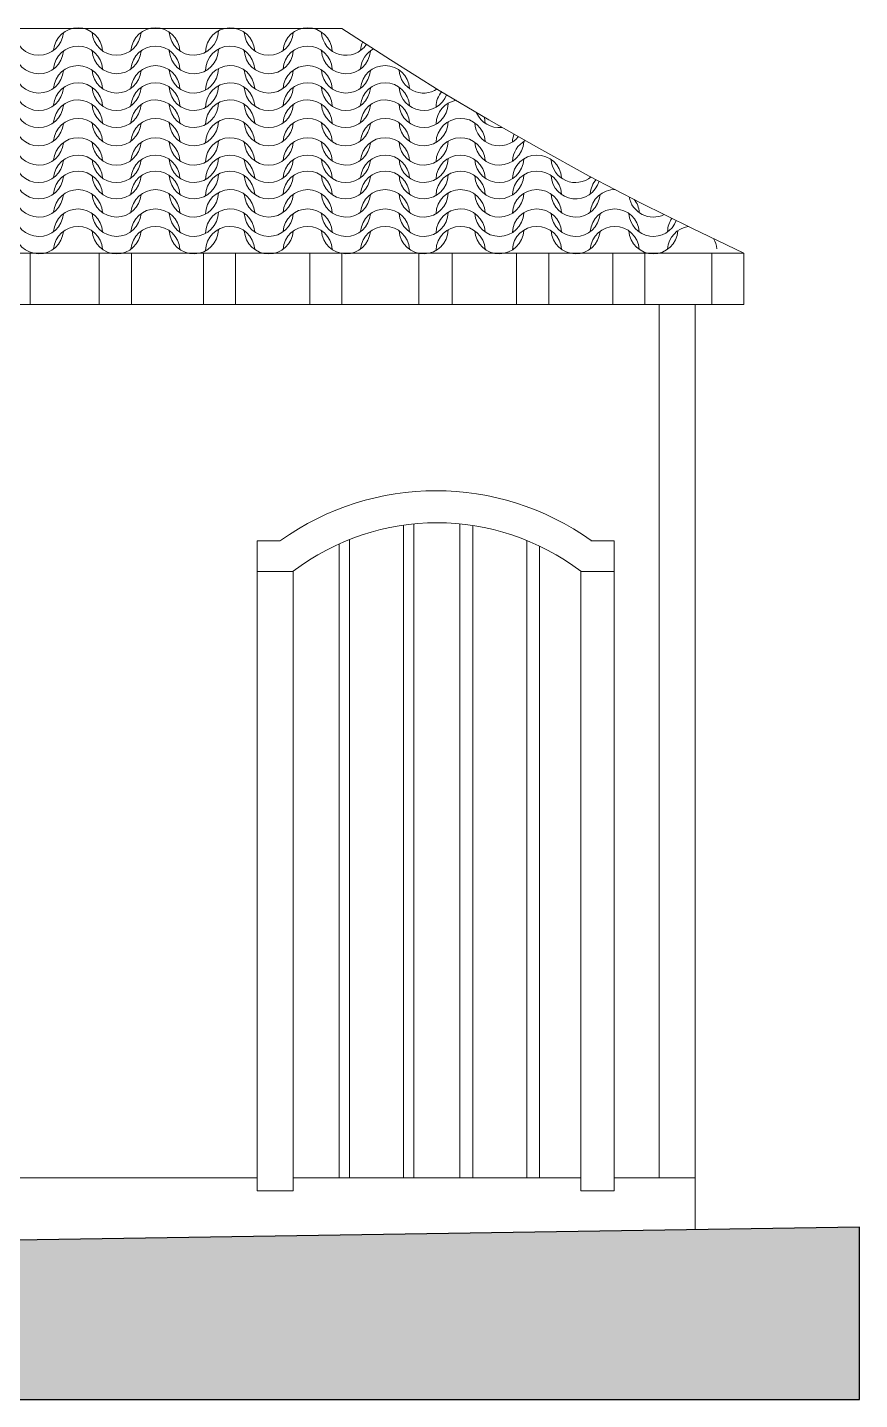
# Model space of a CAD drawing. Header units: millimetres. Extents: x 7899 to 21499, y 1534 to 7095.
# Drawn here: x 18125 to 21499, y 1534 to 7093 of the extents above; entities that cross this region are included whole.
import ezdxf

# ---------------------------------------------------------------- set-up
doc = ezdxf.new("R2010")
doc.units = ezdxf.units.MM
for name, color, linetype, lineweight in [('A-ALV-___-___-EXI', 250, 'Continuous', 25), ('A-BAS-___-___-EXI', 250, 'Continuous', 25), ('A-COB-___-___-EXI', 250, 'Continuous', 13), ('A-POR-___-___-EXI', 250, 'Continuous', 25)]:
    doc.layers.add(name, color=color, linetype=linetype, lineweight=lineweight)

msp = doc.modelspace()

# ---------------------------------------------------------------- hatches: boundary and pattern name
at = {"layer": 'A-BAS-___-___-EXI', "true_color": 0xcb9898}
msp.add_hatch(color=253, dxfattribs=at).paths.add_polyline_path([(21498.7, 1534.4), (21498.7, 2233.1), (7898.7, 2023.6), (7898.7, 1534.4)])

# ---------------------------------------------------------------- linework, layer by layer
at = {"layer": 'A-ALV-___-___-EXI', "color": 18, "lineweight": 9}
for p, q in [((20686, 5970.9), (20686, 2432.1)), ((20831.5, 2222.8), (20831.5, 5970.9)), ((19056.5, 2432.1), (17671.6, 2432.1)), ((20368.7, 2432.1), (19202, 2432.1)), ((20831.5, 2432.1), (20503.1, 2432.1))]:
    msp.add_line(p, q, dxfattribs=at)
at = {"layer": 'A-ALV-___-___-EXI', "color": 18, "lineweight": 9, "flags": 128}
msp.add_lwpolyline([(8598.7, 5970.9), (21029.8, 5970.9), (21029.8, 6179.1), (8598.7, 6179.1), (8598.7, 2034.4)], dxfattribs=at)
at = {"layer": 'A-BAS-___-___-EXI'}
msp.add_lwpolyline([(7898.7, 2023.6), (7898.7, 1534.4), (21498.7, 1534.4), (21498.7, 2233.1)], close=True, dxfattribs=at)
at = {"layer": 'A-COB-___-___-EXI', "color": 18, "lineweight": 9}
for p, q in [((18135.5, 6179.1), (18135.5, 5970.9)), ((18416.4, 6179.1), (18416.4, 5970.9)), ((18546.4, 6179.1), (18546.4, 5970.9)), ((18838.4, 6179.1), (18838.4, 5970.9)), ((18968.4, 6179.1), (18968.4, 5970.9)), ((19270.3, 6179.1), (19270.3, 5970.9)), ((19400.3, 6179.1), (19400.3, 5970.9)), ((19712.1, 6179.1), (19712.1, 5970.9)), ((19847.6, 6179.1), (19847.6, 5970.9)), ((20107.6, 6179.1), (20107.6, 5970.9)), ((20238.7, 6179.1), (20238.7, 5970.9)), ((20498.7, 6179.1), (20498.7, 5970.9)), ((20628.7, 6179.1), (20628.7, 5970.9)), ((20899.8, 6179.1), (20899.8, 5970.9))]:
    msp.add_line(p, q, dxfattribs=at)
at = {"layer": 'A-COB-___-___-EXI', "color": 18, "lineweight": 9, "flags": 128}
msp.add_lwpolyline([(8598.7, 6179.1), (8788.2, 6280.5), (8975.5, 6386.3), (9160.6, 6495.3), (9343.5, 6606.6), (9525.3, 6722.3), (9704.9, 6841.3), (9881.2, 6963.6), (10056.4, 7088.1), (19400.3, 7088.1), (19596.4, 6961.4), (19794.7, 6838), (19995.2, 6719), (20198, 6603.3), (20402.9, 6490.9), (20610, 6383), (20818.2, 6279.4), (21029.8, 6179.1)], dxfattribs=at)
at = {"layer": 'A-COB-___-___-EXI', "color": 18, "lineweight": 9}
for points in [[(18071.8, 7072.9), (18075.4, 7021), (18118.3, 6980.6), (18170.4, 6980.1)], [(18170.4, 6980.1), (18222.4, 6979.6), (18266, 7019.2), (18270.6, 7071.1)], [(18330.8, 7091.4), (18278.9, 7091.9), (18235.2, 7052.3), (18230.6, 7000.5)], [(18429.4, 6998.6), (18425.8, 7050.5), (18382.9, 7090.9), (18330.8, 7091.4)], [(18386.9, 7072.9), (18390.5, 7020.8), (18433.8, 6980.3), (18486, 6980.1)], [(18486, 6980.1), (18538.2, 6979.9), (18581.8, 7020), (18585.8, 7072.1)], [(18644.3, 7091.4), (18592.1, 7091.6), (18548.6, 7051.5), (18544.5, 6999.4)], [(18743.4, 6998.6), (18739.8, 7050.7), (18696.5, 7091.2), (18644.3, 7091.4)], [(18699.8, 7072.9), (18703.5, 7019.6), (18748.6, 6978.6), (18802.1, 6980.1)], [(18802.1, 6980.1), (18855.5, 6981.7), (18898.3, 7025.1), (18899, 7078.6)], [(18944.1, 7091.3), (18890.7, 7089.8), (18847.9, 7046.4), (18847.2, 6993)], [(19046.4, 6998.6), (19042.7, 7052), (18997.5, 7092.9), (18944.1, 7091.3)], [(19003.9, 7072.9), (19007.5, 7020.8), (19050.7, 6980.3), (19103, 6980.1)], [(19103, 6980.1), (19155.2, 6979.9), (19198.7, 7020), (19202.8, 7072.1)], [(19261.3, 7091.4), (19209.1, 7091.6), (19165.6, 7051.5), (19161.5, 6999.4)], [(19360.4, 6998.6), (19356.7, 7050.7), (19313.5, 7091.2), (19261.3, 7091.4)], [(19316.8, 7072.9), (19319.7, 7030.3), (19349.5, 6994.4), (19390.7, 6983.4)], [(18330.8, 7017.6), (18278.9, 7018), (18235.2, 6978.5), (18230.6, 6926.6)], [(18429.4, 6924.8), (18425.8, 6976.7), (18382.9, 7017.1), (18330.8, 7017.6)], [(18644.3, 7017.6), (18592.1, 7017.8), (18548.6, 6977.7), (18544.5, 6925.6)], [(18743.4, 6924.8), (18739.8, 6976.9), (18696.5, 7017.4), (18644.3, 7017.6)], [(18944.1, 7017.5), (18890.7, 7016), (18847.9, 6972.6), (18847.2, 6919.2)], [(19046.4, 6924.8), (19042.7, 6978.1), (18997.5, 7019), (18944.1, 7017.5)], [(19261.3, 7017.6), (19209.1, 7017.8), (19165.6, 6977.7), (19161.5, 6925.6)], [(19360.4, 6924.8), (19356.7, 6976.9), (19313.5, 7017.4), (19261.3, 7017.6)], [(19390.7, 6983.4), (19432, 6972.5), (19475.6, 6989.1), (19499.3, 7024.6)], [(19484.6, 7033.9), (19479.7, 7023.4), (19476.6, 7012.1), (19475.6, 7000.5)], [(19528.5, 7006.1), (19498.5, 6990.3), (19478.6, 6960.4), (19475.6, 6926.6)], [(18071.8, 6998), (18075.4, 6946.1), (18118.3, 6905.7), (18170.4, 6905.2)], [(18170.4, 6905.2), (18222.4, 6904.7), (18266, 6944.3), (18270.6, 6996.2)], [(18386.9, 6998), (18390.5, 6945.9), (18433.8, 6905.4), (18486, 6905.2)], [(18486, 6905.2), (18538.2, 6905), (18581.8, 6945.1), (18585.8, 6997.2)], [(18699.8, 6998), (18703.5, 6944.6), (18748.6, 6903.7), (18802.1, 6905.2)], [(18802.1, 6905.2), (18855.5, 6906.7), (18898.3, 6950.2), (18899, 7003.7)], [(19003.9, 6998), (19007.5, 6945.9), (19050.7, 6905.4), (19103, 6905.2)], [(19103, 6905.2), (19155.2, 6905), (19198.7, 6945.1), (19202.8, 6997.2)], [(19316.8, 6998), (19320.4, 6946.1), (19363.3, 6905.7), (19415.3, 6905.2)], [(19415.3, 6905.2), (19467.4, 6904.7), (19511, 6944.3), (19515.6, 6996.2)], [(18071.8, 6919.8), (18075.4, 6867.9), (18118.3, 6827.4), (18170.4, 6827)], [(18170.4, 6827), (18222.4, 6826.5), (18266, 6866.1), (18270.6, 6918)], [(18330.8, 6938.2), (18278.9, 6938.7), (18235.2, 6899.1), (18230.6, 6847.3)], [(18429.4, 6845.5), (18425.8, 6897.4), (18382.9, 6937.8), (18330.8, 6938.2)], [(18386.9, 6919.8), (18390.5, 6867.7), (18433.8, 6827.2), (18486, 6827)], [(18486, 6827), (18538.2, 6826.8), (18581.8, 6866.9), (18585.8, 6919)], [(18644.3, 6938.2), (18592.1, 6938.4), (18548.6, 6898.3), (18544.5, 6846.3)], [(18743.4, 6845.5), (18739.8, 6897.6), (18696.5, 6938), (18644.3, 6938.2)], [(18699.8, 6919.8), (18703.5, 6866.4), (18748.6, 6825.5), (18802.1, 6827)], [(18802.1, 6827), (18855.5, 6828.5), (18898.3, 6872), (18899, 6925.4)], [(18944.1, 6938.2), (18890.7, 6936.7), (18847.9, 6893.3), (18847.2, 6839.8)], [(19046.4, 6845.5), (19042.7, 6898.8), (18997.5, 6939.7), (18944.1, 6938.2)], [(19003.9, 6919.8), (19007.5, 6867.7), (19050.7, 6827.2), (19103, 6827)], [(19103, 6827), (19155.2, 6826.8), (19198.7, 6866.9), (19202.8, 6919)], [(19261.3, 6938.2), (19209.1, 6938.5), (19165.6, 6898.4), (19161.5, 6846.3)], [(19360.4, 6845.5), (19356.7, 6897.6), (19313.5, 6938), (19261.3, 6938.2)], [(19316.8, 6919.8), (19320.4, 6867.9), (19363.3, 6827.4), (19415.3, 6827)], [(19415.3, 6827), (19467.4, 6826.5), (19511, 6866.1), (19515.6, 6918)], [(19575.8, 6938.2), (19523.8, 6938.7), (19480.2, 6899.1), (19475.6, 6847.3)], [(19674.4, 6845.5), (19670.8, 6897.4), (19627.8, 6937.8), (19575.8, 6938.2)], [(19631.9, 6919.8), (19634.3, 6884.4), (19655.4, 6853), (19687.2, 6837.3)], [(18071.8, 6849.3), (18075.4, 6797.4), (18118.3, 6756.9), (18170.4, 6756.4)], [(18170.4, 6756.4), (18222.4, 6756), (18266, 6795.6), (18270.6, 6847.4)], [(18330.8, 6868.8), (18278.9, 6869.3), (18235.2, 6829.7), (18230.6, 6777.9)], [(18429.4, 6776.1), (18425.8, 6828), (18382.9, 6868.3), (18330.8, 6868.8)], [(18386.9, 6849.3), (18390.5, 6797.1), (18433.8, 6756.7), (18486, 6756.4)], [(18486, 6756.4), (18538.2, 6756.2), (18581.8, 6796.4), (18585.8, 6848.5)], [(18644.3, 6868.8), (18592.1, 6869), (18548.6, 6828.9), (18544.5, 6776.9)], [(18743.4, 6776.1), (18739.8, 6828.2), (18696.5, 6868.6), (18644.3, 6868.8)], [(18699.8, 6849.3), (18703.5, 6795.9), (18748.6, 6755), (18802.1, 6756.5)], [(18802.1, 6756.5), (18855.5, 6758), (18898.3, 6801.4), (18899, 6854.9)], [(18944.1, 6868.8), (18890.7, 6867.3), (18847.9, 6823.9), (18847.2, 6770.4)], [(19046.4, 6776.1), (19042.7, 6829.4), (18997.5, 6870.3), (18944.1, 6868.8)], [(19003.9, 6849.3), (19007.5, 6797.2), (19050.7, 6756.7), (19103, 6756.4)], [(19103, 6756.4), (19155.2, 6756.2), (19198.7, 6796.3), (19202.8, 6848.4)], [(19261.3, 6868.8), (19209.1, 6869.1), (19165.6, 6829), (19161.5, 6776.9)], [(19360.4, 6776.1), (19356.7, 6828.2), (19313.5, 6868.6), (19261.3, 6868.8)], [(19316.8, 6849.3), (19320.4, 6797.4), (19363.3, 6756.9), (19415.3, 6756.4)], [(19415.3, 6756.4), (19467.4, 6756), (19511, 6795.6), (19515.6, 6847.4)], [(19575.8, 6868.8), (19523.8, 6869.3), (19480.2, 6829.7), (19475.6, 6777.9)], [(19674.4, 6776.1), (19670.8, 6828), (19627.8, 6868.3), (19575.8, 6868.8)], [(19631.9, 6849.3), (19635.1, 6802.6), (19670.4, 6764.5), (19716.6, 6757.6)], [(19687.2, 6837.3), (19719, 6821.6), (19756.7, 6823.9), (19786.4, 6843.5)], [(18330.8, 6799.4), (18278.9, 6799.9), (18235.2, 6760.3), (18230.6, 6708.5)], [(18429.4, 6706.7), (18425.8, 6758.5), (18382.9, 6798.9), (18330.8, 6799.4)], [(18644.3, 6799.4), (18592.1, 6799.6), (18548.6, 6759.5), (18544.5, 6707.5)], [(18743.4, 6706.7), (18739.8, 6758.8), (18696.5, 6799.2), (18644.3, 6799.4)], [(18802.1, 6687.1), (18855.5, 6688.6), (18898.3, 6732), (18899, 6785.5)], [(18944.1, 6799.4), (18890.7, 6797.9), (18847.9, 6754.5), (18847.2, 6701)], [(19046.4, 6706.7), (19042.7, 6760), (18997.5, 6800.9), (18944.1, 6799.4)], [(19261.3, 6799.4), (19209.1, 6799.7), (19165.6, 6759.6), (19161.5, 6707.5)], [(19360.4, 6706.7), (19356.7, 6758.8), (19313.5, 6799.2), (19261.3, 6799.4)], [(19575.8, 6799.4), (19523.8, 6799.9), (19480.2, 6760.3), (19475.6, 6708.5)], [(19674.4, 6706.7), (19670.8, 6758.5), (19627.8, 6798.9), (19575.8, 6799.4)], [(19716.6, 6757.6), (19762.9, 6750.6), (19807.8, 6776.8), (19824.5, 6820.5)], [(19733.4, 6687.1), (19786.5, 6688.1), (19829.5, 6730.7), (19831, 6783.9)], [(19804.7, 6833.1), (19790.3, 6815.9), (19782.2, 6794.5), (19781.5, 6772.1)], [(19863.5, 6797.8), (19817.1, 6789.5), (19782.9, 6749.8), (19781.5, 6702.7)], [(18071.8, 6779.9), (18075.4, 6727.9), (18118.3, 6687.5), (18170.4, 6687)], [(18170.4, 6687), (18222.4, 6686.6), (18266, 6726.2), (18270.6, 6778)], [(18386.9, 6779.9), (18390.5, 6727.7), (18433.8, 6687.2), (18486, 6687)], [(18486, 6687), (18538.2, 6686.8), (18581.8, 6727), (18585.8, 6779.1)], [(18699.8, 6779.9), (18703.5, 6726.5), (18748.6, 6685.6), (18802.1, 6687.1)], [(19046.4, 6631.7), (19042.7, 6685.1), (18997.5, 6726), (18944.1, 6724.5)], [(19003.9, 6779.9), (19007.5, 6727.8), (19050.7, 6687.3), (19103, 6687)], [(19103, 6687), (19155.2, 6686.8), (19198.7, 6726.9), (19202.8, 6779)], [(19316.8, 6779.9), (19320.4, 6727.9), (19363.3, 6687.5), (19415.3, 6687)], [(19415.3, 6687), (19467.4, 6686.6), (19511, 6726.2), (19515.6, 6778)], [(19631.9, 6779.9), (19635.5, 6726.8), (19680.2, 6686), (19733.4, 6687.1)], [(19946.2, 6747.1), (19963.5, 6707.1), (20004.8, 6683), (20048.2, 6687.6)], [(19980.7, 6706.7), (19980.1, 6715.1), (19978.4, 6723.3), (19975.7, 6731.3)], [(18071.8, 6706), (18075.4, 6654.1), (18118.3, 6613.7), (18170.4, 6613.2)], [(18170.4, 6613.2), (18222.4, 6612.7), (18266, 6652.4), (18270.6, 6704.2)], [(18330.8, 6724.5), (18278.9, 6725), (18235.2, 6685.4), (18230.6, 6633.6)], [(18429.4, 6631.7), (18425.8, 6683.6), (18382.9, 6724), (18330.8, 6724.5)], [(18386.9, 6706), (18390.5, 6653.9), (18433.8, 6613.4), (18486, 6613.2)], [(18486, 6613.2), (18538.2, 6613), (18581.8, 6653.2), (18585.8, 6705.2)], [(18644.3, 6724.5), (18592.1, 6724.7), (18548.6, 6684.6), (18544.5, 6632.5)], [(18743.4, 6631.7), (18739.8, 6683.8), (18696.5, 6724.3), (18644.3, 6724.5)], [(18699.8, 6706), (18703.5, 6652.7), (18748.6, 6611.7), (18802.1, 6613.3)], [(18802.1, 6613.3), (18855.5, 6614.8), (18898.3, 6658.2), (18899, 6711.7)], [(18944.1, 6724.5), (18890.7, 6722.9), (18847.9, 6679.6), (18847.2, 6626.1)], [(19003.9, 6706), (19007.5, 6654), (19050.7, 6613.5), (19103, 6613.2)], [(19103, 6613.2), (19155.2, 6613), (19198.7, 6653.1), (19202.8, 6705.2)], [(19261.3, 6724.5), (19209.1, 6724.7), (19165.6, 6684.6), (19161.5, 6632.6)], [(19360.4, 6631.7), (19356.7, 6683.8), (19313.5, 6724.3), (19261.3, 6724.5)], [(19316.8, 6706), (19320.4, 6654.1), (19363.3, 6613.7), (19415.3, 6613.2)], [(19415.3, 6613.2), (19467.4, 6612.7), (19511, 6652.4), (19515.6, 6704.2)], [(19575.8, 6724.5), (19523.8, 6725), (19480.2, 6685.4), (19475.6, 6633.6)], [(19674.4, 6631.7), (19670.8, 6683.6), (19627.8, 6724), (19575.8, 6724.5)], [(19631.9, 6706), (19635.5, 6653), (19680.2, 6612.2), (19733.4, 6613.3)], [(19733.4, 6613.3), (19786.5, 6614.3), (19829.5, 6656.9), (19831, 6710)], [(19879.2, 6724.5), (19826.1, 6723.4), (19783.1, 6680.9), (19781.5, 6627.7)], [(19980.7, 6631.7), (19977, 6684.8), (19932.3, 6725.6), (19879.2, 6724.5)], [(19938.2, 6706), (19941, 6665.2), (19968.5, 6630.3), (20007.5, 6617.9)], [(18071.8, 6627.8), (18075.4, 6575.9), (18118.3, 6535.5), (18170.4, 6535)], [(18170.4, 6535), (18222.4, 6534.5), (18266, 6574.1), (18270.6, 6626)], [(18330.8, 6646.3), (18278.9, 6646.8), (18235.2, 6607.2), (18230.6, 6555.4)], [(18429.4, 6553.5), (18425.8, 6605.4), (18382.9, 6645.8), (18330.8, 6646.3)], [(18386.9, 6627.8), (18390.5, 6575.7), (18433.8, 6535.2), (18486, 6535)], [(18486, 6535), (18538.2, 6534.8), (18581.8, 6574.9), (18585.8, 6627)], [(18644.3, 6646.3), (18592.1, 6646.5), (18548.6, 6606.4), (18544.5, 6554.3)], [(18743.4, 6553.5), (18739.8, 6605.6), (18696.5, 6646.1), (18644.3, 6646.3)], [(18699.8, 6627.8), (18703.5, 6574.5), (18748.6, 6533.5), (18802.1, 6535)], [(18802.1, 6535), (18855.5, 6536.5), (18898.3, 6580), (18899, 6633.5)], [(18944.1, 6646.2), (18890.7, 6644.7), (18847.9, 6601.3), (18847.2, 6547.9)], [(19046.4, 6553.5), (19042.7, 6606.8), (18997.5, 6647.8), (18944.1, 6646.2)], [(19003.9, 6627.8), (19007.5, 6575.7), (19050.7, 6535.2), (19103, 6535)], [(19103, 6535), (19155.2, 6534.8), (19198.7, 6574.9), (19202.8, 6627)], [(19261.3, 6646.3), (19209.1, 6646.5), (19165.6, 6606.4), (19161.5, 6554.3)], [(19360.4, 6553.5), (19356.7, 6605.6), (19313.5, 6646.1), (19261.3, 6646.3)], [(19316.8, 6627.8), (19320.4, 6575.9), (19363.3, 6535.5), (19415.3, 6535)], [(19415.3, 6535), (19467.4, 6534.5), (19511, 6574.1), (19515.6, 6626)], [(19575.8, 6646.3), (19523.8, 6646.8), (19480.2, 6607.2), (19475.6, 6555.4)], [(19674.4, 6553.5), (19670.8, 6605.4), (19627.8, 6645.8), (19575.8, 6646.3)], [(19631.9, 6627.8), (19635.5, 6574.8), (19680.2, 6534), (19733.4, 6535)], [(19733.4, 6535), (19786.5, 6536.1), (19829.5, 6578.7), (19831, 6631.8)], [(19879.2, 6646.3), (19826.1, 6645.2), (19783.1, 6602.7), (19781.5, 6549.5)], [(19980.7, 6553.5), (19977, 6606.5), (19932.3, 6647.3), (19879.2, 6646.3)], [(19938.2, 6627.8), (19941.8, 6575.2), (19985.8, 6534.5), (20038.6, 6535)], [(20007.5, 6617.9), (20046.5, 6605.5), (20089.2, 6618.3), (20115, 6650)], [(20038.6, 6535), (20091.3, 6535.5), (20134.6, 6577), (20137.2, 6629.7)], [(20097.4, 6659.6), (20093.8, 6650.1), (20091.7, 6640), (20091.2, 6629.9)], [(20143.2, 6634.2), (20112.7, 6617.6), (20093, 6586.4), (20091.2, 6551.7)], [(18330.8, 6575.8), (18278.9, 6576.2), (18235.2, 6536.7), (18230.6, 6484.8)], [(18429.4, 6483), (18425.8, 6534.9), (18382.9, 6575.3), (18330.8, 6575.8)], [(18644.3, 6575.8), (18592.1, 6576), (18548.6, 6535.9), (18544.5, 6483.8)], [(18743.4, 6483), (18739.8, 6535.1), (18696.5, 6575.6), (18644.3, 6575.8)], [(18802.1, 6464.5), (18855.5, 6466), (18898.3, 6509.5), (18899, 6563)], [(18944.1, 6575.7), (18890.7, 6574.2), (18847.9, 6530.8), (18847.2, 6477.4)], [(19046.4, 6483), (19042.7, 6536.3), (18997.5, 6577.2), (18944.1, 6575.7)], [(19261.3, 6575.8), (19209.1, 6576), (19165.6, 6535.9), (19161.5, 6483.8)], [(19360.4, 6483), (19356.7, 6535.1), (19313.5, 6575.6), (19261.3, 6575.8)], [(19575.8, 6575.8), (19523.8, 6576.2), (19480.2, 6536.7), (19475.6, 6484.8)], [(19674.4, 6483), (19670.8, 6534.9), (19627.8, 6575.3), (19575.8, 6575.8)], [(19733.4, 6464.5), (19786.5, 6465.6), (19829.5, 6508.2), (19831, 6561.3)], [(19879.2, 6575.8), (19826.1, 6574.7), (19783.1, 6532.1), (19781.5, 6479)], [(19980.7, 6483), (19977, 6536), (19932.3, 6576.8), (19879.2, 6575.8)], [(20038.6, 6464.5), (20091.3, 6465), (20134.6, 6506.5), (20137.2, 6559.2)], [(20189.9, 6575.8), (20137.1, 6575.3), (20093.9, 6533.8), (20091.2, 6481.2)], [(20290.3, 6483), (20286.6, 6535.6), (20242.6, 6576.3), (20189.9, 6575.8)], [(18071.8, 6557.3), (18075.4, 6505.4), (18118.3, 6465), (18170.4, 6464.5)], [(18170.4, 6464.5), (18222.4, 6464), (18266, 6503.6), (18270.6, 6555.5)], [(18330.8, 6510.8), (18278.9, 6511.2), (18235.2, 6471.7), (18230.6, 6419.8)], [(18429.4, 6418), (18425.8, 6469.9), (18382.9, 6510.3), (18330.8, 6510.8)], [(18386.9, 6557.3), (18390.5, 6505.2), (18433.8, 6464.7), (18486, 6464.5)], [(18486, 6464.5), (18538.2, 6464.3), (18581.8, 6504.4), (18585.8, 6556.5)], [(18644.3, 6510.8), (18592.1, 6511), (18548.6, 6470.9), (18544.5, 6418.8)], [(18743.4, 6418), (18739.8, 6470.1), (18696.5, 6510.6), (18644.3, 6510.8)], [(18699.8, 6557.3), (18703.5, 6503.9), (18748.6, 6463), (18802.1, 6464.5)], [(18944.1, 6510.7), (18890.7, 6509.2), (18847.9, 6465.8), (18847.2, 6412.4)], [(19046.4, 6418), (19042.7, 6471.3), (18997.5, 6512.2), (18944.1, 6510.7)], [(19003.9, 6557.3), (19007.5, 6505.2), (19050.7, 6464.7), (19103, 6464.5)], [(19103, 6464.5), (19155.2, 6464.3), (19198.7, 6504.4), (19202.8, 6556.5)], [(19261.3, 6510.8), (19209.1, 6511), (19165.6, 6470.9), (19161.5, 6418.8)], [(19360.4, 6418), (19356.7, 6470.1), (19313.5, 6510.6), (19261.3, 6510.8)], [(19316.8, 6557.3), (19320.4, 6505.4), (19363.3, 6465), (19415.3, 6464.5)], [(19415.3, 6464.5), (19467.4, 6464), (19511, 6503.6), (19515.6, 6555.5)], [(19575.8, 6510.8), (19523.8, 6511.2), (19480.2, 6471.7), (19475.6, 6419.8)], [(19674.4, 6418), (19670.8, 6469.9), (19627.8, 6510.3), (19575.8, 6510.8)], [(19631.9, 6557.3), (19635.5, 6504.3), (19680.2, 6463.5), (19733.4, 6464.5)], [(19879.2, 6510.8), (19826.1, 6509.7), (19783.1, 6467.1), (19781.5, 6414)], [(19980.7, 6418), (19977, 6471), (19932.3, 6511.8), (19879.2, 6510.8)], [(19938.2, 6557.3), (19941.8, 6504.7), (19985.8, 6464), (20038.6, 6464.5)], [(20189.9, 6510.8), (20137.1, 6510.3), (20093.9, 6468.8), (20091.2, 6416.2)], [(20290.3, 6418), (20286.6, 6470.6), (20242.6, 6511.3), (20189.9, 6510.8)], [(20247.8, 6557.3), (20250.4, 6520.1), (20273.5, 6487.4), (20307.8, 6472.6)], [(18071.8, 6491.2), (18075.4, 6439.3), (18118.3, 6398.9), (18170.4, 6398.4)], [(18170.4, 6398.4), (18222.4, 6397.9), (18266, 6437.5), (18270.6, 6489.4)], [(18386.9, 6491.2), (18390.5, 6439.1), (18433.8, 6398.6), (18486, 6398.4)], [(18486, 6398.4), (18538.2, 6398.2), (18581.8, 6438.3), (18585.8, 6490.4)], [(18699.8, 6491.2), (18703.5, 6437.8), (18748.6, 6396.9), (18802.1, 6398.4)], [(18802.1, 6398.4), (18855.5, 6399.9), (18898.3, 6443.4), (18899, 6496.9)], [(19003.9, 6491.2), (19007.5, 6439.1), (19050.7, 6398.6), (19103, 6398.4)], [(19103, 6398.4), (19155.2, 6398.2), (19198.7, 6438.3), (19202.8, 6490.4)], [(19316.8, 6491.2), (19320.4, 6439.3), (19363.3, 6398.9), (19415.3, 6398.4)], [(19415.3, 6398.4), (19467.4, 6397.9), (19511, 6437.5), (19515.6, 6489.4)], [(19631.9, 6491.2), (19635.5, 6438.2), (19680.2, 6397.4), (19733.4, 6398.4)], [(19733.4, 6398.4), (19786.5, 6399.5), (19829.5, 6442.1), (19831, 6495.2)], [(19938.2, 6491.2), (19941.8, 6438.6), (19985.8, 6397.9), (20038.6, 6398.4)], [(20038.6, 6398.4), (20091.3, 6398.9), (20134.6, 6440.4), (20137.2, 6493.1)], [(20247.8, 6491.2), (20251.1, 6443), (20288.5, 6404.2), (20336.5, 6399)], [(20307.8, 6472.6), (20342, 6457.9), (20381.7, 6463.5), (20410.5, 6487.1)], [(20336.5, 6399), (20384.5, 6393.8), (20429.4, 6423.8), (20442.9, 6470.1)], [(20431.3, 6477.2), (20417.1, 6461.3), (20408.5, 6441.1), (20406.6, 6419.8)], [(18071.8, 6417.4), (18075.4, 6365.5), (18118.3, 6325.1), (18170.4, 6324.6)], [(18170.4, 6324.6), (18222.4, 6324.1), (18266, 6363.7), (18270.6, 6415.6)], [(18330.8, 6435.8), (18278.9, 6436.3), (18235.2, 6396.7), (18230.6, 6344.9)], [(18429.4, 6343.1), (18425.8, 6395), (18382.9, 6435.4), (18330.8, 6435.8)], [(18386.9, 6417.4), (18390.5, 6365.3), (18433.8, 6324.8), (18486, 6324.6)], [(18486, 6324.6), (18538.2, 6324.4), (18581.8, 6364.5), (18585.8, 6416.6)], [(18644.3, 6435.8), (18592.1, 6436), (18548.6, 6395.9), (18544.5, 6343.9)], [(18743.4, 6343.1), (18739.8, 6395.2), (18696.5, 6435.6), (18644.3, 6435.8)], [(18699.8, 6417.4), (18703.5, 6364), (18748.6, 6323.1), (18802.1, 6324.6)], [(18802.1, 6324.6), (18855.5, 6326.1), (18898.3, 6369.6), (18899, 6423)], [(18944.1, 6435.8), (18890.7, 6434.3), (18847.9, 6390.9), (18847.2, 6337.4)], [(19046.4, 6343.1), (19042.7, 6396.4), (18997.5, 6437.3), (18944.1, 6435.8)], [(19003.9, 6417.4), (19007.5, 6365.3), (19050.7, 6324.8), (19103, 6324.6)], [(19103, 6324.6), (19155.2, 6324.4), (19198.7, 6364.5), (19202.8, 6416.6)], [(19261.3, 6435.8), (19209.1, 6436.1), (19165.6, 6396), (19161.5, 6343.9)], [(19360.4, 6343.1), (19356.7, 6395.2), (19313.5, 6435.6), (19261.3, 6435.8)], [(19316.8, 6417.4), (19320.4, 6365.5), (19363.3, 6325.1), (19415.3, 6324.6)], [(19415.3, 6324.6), (19467.4, 6324.1), (19511, 6363.7), (19515.6, 6415.6)], [(19575.8, 6435.8), (19523.8, 6436.3), (19480.2, 6396.7), (19475.6, 6344.9)], [(19674.4, 6343.1), (19670.8, 6395), (19627.8, 6435.4), (19575.8, 6435.8)], [(19631.9, 6417.4), (19635.5, 6364.4), (19680.2, 6323.5), (19733.4, 6324.6)], [(19733.4, 6324.6), (19786.5, 6325.7), (19829.5, 6368.3), (19831, 6421.4)], [(19879.2, 6435.8), (19826.1, 6434.8), (19783.1, 6392.2), (19781.5, 6339.1)], [(19980.7, 6343.1), (19977, 6396.1), (19932.3, 6436.9), (19879.2, 6435.8)], [(19938.2, 6417.4), (19941.8, 6364.8), (19985.8, 6324.1), (20038.6, 6324.6)], [(20038.6, 6324.6), (20091.3, 6325.1), (20134.6, 6366.6), (20137.2, 6419.2)], [(20189.9, 6435.8), (20137.1, 6435.4), (20093.9, 6393.9), (20091.2, 6341.2)], [(20290.3, 6343.1), (20286.6, 6395.7), (20242.6, 6436.4), (20189.9, 6435.8)], [(20247.8, 6417.4), (20251.4, 6365.5), (20294.3, 6325.1), (20346.3, 6324.6)], [(20346.3, 6324.6), (20398.3, 6324.1), (20442, 6363.7), (20446.6, 6415.6)], [(20509.2, 6435.8), (20456.3, 6437.5), (20411.2, 6397.6), (20406.6, 6344.9)], [(20564.2, 6406.8), (20569.7, 6376), (20589.3, 6349.5), (20617.2, 6335.3)], [(20605.4, 6343.1), (20604, 6362.4), (20597, 6381), (20585.3, 6396.4)], [(18071.8, 6339.2), (18075.4, 6287.2), (18118.3, 6246.8), (18170.4, 6246.3)], [(18170.4, 6246.3), (18222.4, 6245.9), (18266, 6285.5), (18270.6, 6337.3)], [(18330.8, 6357.6), (18278.9, 6358.1), (18235.2, 6318.5), (18230.6, 6266.7)], [(18429.4, 6264.9), (18425.8, 6316.7), (18382.9, 6357.1), (18330.8, 6357.6)], [(18386.9, 6339.2), (18390.5, 6287), (18433.8, 6246.5), (18486, 6246.3)], [(18486, 6246.3), (18538.2, 6246.1), (18581.8, 6286.3), (18585.8, 6338.4)], [(18644.3, 6357.6), (18592.1, 6357.8), (18548.6, 6317.7), (18544.5, 6265.7)], [(18743.4, 6264.9), (18739.8, 6317), (18696.5, 6357.4), (18644.3, 6357.6)], [(18699.8, 6339.2), (18703.5, 6285.8), (18748.6, 6244.9), (18802.1, 6246.4)], [(18802.1, 6246.4), (18855.5, 6247.9), (18898.3, 6291.3), (18899, 6344.8)], [(18944.1, 6357.6), (18890.7, 6356.1), (18847.9, 6312.7), (18847.2, 6259.2)], [(19046.4, 6264.9), (19042.7, 6318.2), (18997.5, 6359.1), (18944.1, 6357.6)], [(19003.9, 6339.2), (19007.5, 6287.1), (19050.7, 6246.6), (19103, 6246.3)], [(19103, 6246.3), (19155.2, 6246.1), (19198.7, 6286.2), (19202.8, 6338.3)], [(19261.3, 6357.6), (19209.1, 6357.9), (19165.6, 6317.8), (19161.5, 6265.7)], [(19360.4, 6264.9), (19356.7, 6317), (19313.5, 6357.4), (19261.3, 6357.6)], [(19316.8, 6339.2), (19320.4, 6287.2), (19363.3, 6246.8), (19415.3, 6246.3)], [(19415.3, 6246.3), (19467.4, 6245.9), (19511, 6285.5), (19515.6, 6337.3)], [(19575.8, 6357.6), (19523.8, 6358.1), (19480.2, 6318.5), (19475.6, 6266.7)], [(19674.4, 6264.9), (19670.8, 6316.7), (19627.8, 6357.1), (19575.8, 6357.6)], [(19631.9, 6339.2), (19635.5, 6286.1), (19680.2, 6245.3), (19733.4, 6246.4)], [(19733.4, 6246.4), (19786.5, 6247.4), (19829.5, 6290), (19831, 6343.2)], [(19879.2, 6357.6), (19826.1, 6356.6), (19783.1, 6314), (19781.5, 6260.9)], [(19980.7, 6264.9), (19977, 6317.9), (19932.3, 6358.7), (19879.2, 6357.6)], [(19938.2, 6339.2), (19941.8, 6286.6), (19985.8, 6245.9), (20038.6, 6246.3)], [(20038.6, 6246.3), (20091.3, 6246.9), (20134.6, 6288.3), (20137.2, 6341)], [(20189.9, 6357.6), (20137.1, 6357.1), (20093.9, 6315.6), (20091.2, 6263)], [(20290.3, 6264.9), (20286.6, 6317.5), (20242.6, 6358.1), (20189.9, 6357.6)], [(20247.8, 6339.2), (20251.4, 6287.2), (20294.3, 6246.8), (20346.3, 6246.3)], [(20346.3, 6246.3), (20398.3, 6245.9), (20442, 6285.5), (20446.6, 6337.3)], [(20506.8, 6357.6), (20454.8, 6358.1), (20411.1, 6318.5), (20406.6, 6266.7)], [(20605.4, 6264.9), (20601.7, 6316.7), (20558.8, 6357.1), (20506.8, 6357.6)], [(20562.9, 6339.2), (20566.1, 6292.4), (20601.5, 6254.2), (20647.9, 6247.4)], [(18330.8, 6287.1), (18278.9, 6287.6), (18235.2, 6248), (18230.6, 6196.2)], [(18429.4, 6194.4), (18425.8, 6246.2), (18382.9, 6286.6), (18330.8, 6287.1)], [(18644.3, 6287.1), (18592.1, 6287.3), (18548.6, 6247.2), (18544.5, 6195.1)], [(18743.4, 6194.4), (18739.8, 6246.4), (18696.5, 6286.9), (18644.3, 6287.1)], [(18944.1, 6287.1), (18890.7, 6285.6), (18847.9, 6242.2), (18847.2, 6188.7)], [(19046.4, 6194.4), (19042.7, 6247.7), (18997.5, 6288.6), (18944.1, 6287.1)], [(19261.3, 6287.1), (19209.1, 6287.3), (19165.6, 6247.2), (19161.5, 6195.2)], [(19360.4, 6194.4), (19356.7, 6246.4), (19313.5, 6286.9), (19261.3, 6287.1)], [(19575.8, 6287.1), (19523.8, 6287.6), (19480.2, 6248), (19475.6, 6196.2)], [(19674.4, 6194.4), (19670.8, 6246.2), (19627.8, 6286.6), (19575.8, 6287.1)], [(19879.2, 6287.1), (19826.1, 6286), (19783.1, 6243.5), (19781.5, 6190.4)], [(19980.7, 6194.4), (19977, 6247.4), (19932.3, 6288.2), (19879.2, 6287.1)], [(20189.9, 6287.1), (20137.1, 6286.6), (20093.9, 6245.1), (20091.2, 6192.5)], [(20290.3, 6194.4), (20286.6, 6247), (20242.6, 6287.6), (20189.9, 6287.1)], [(20506.8, 6287.1), (20454.8, 6287.6), (20411.1, 6248), (20406.6, 6196.2)], [(20605.4, 6194.4), (20601.7, 6246.2), (20558.8, 6286.6), (20506.8, 6287.1)], [(20617.2, 6335.3), (20645.2, 6321.2), (20678.1, 6321), (20706.2, 6334.8)], [(20647.9, 6247.4), (20694.3, 6240.6), (20739.1, 6267), (20755.6, 6310.9)], [(20737.5, 6319.6), (20726.8, 6303.9), (20720.8, 6285.4), (20720.2, 6266.2)], [(20804.1, 6287), (20758.4, 6279.6), (20723.8, 6241.9), (20720.4, 6195.8)], [(18071.8, 6268.7), (18075.4, 6216.7), (18118.3, 6176.3), (18170.4, 6175.8)], [(18170.4, 6175.8), (18222.4, 6175.3), (18266, 6215), (18270.6, 6266.8)], [(18386.9, 6268.7), (18390.5, 6216.5), (18433.8, 6176), (18486, 6175.8)], [(18486, 6175.8), (18538.2, 6175.6), (18581.8, 6215.8), (18585.8, 6267.9)], [(18699.8, 6268.7), (18703.5, 6215.3), (18748.6, 6174.3), (18802.1, 6175.9)], [(18802.1, 6175.9), (18855.5, 6177.4), (18898.3, 6220.8), (18899, 6274.3)], [(19003.9, 6268.7), (19007.5, 6216.6), (19050.7, 6176.1), (19103, 6175.8)], [(19103, 6175.8), (19155.2, 6175.6), (19198.7, 6215.7), (19202.8, 6267.8)], [(19316.8, 6268.7), (19320.4, 6216.7), (19363.3, 6176.3), (19415.3, 6175.8)], [(19415.3, 6175.8), (19467.4, 6175.3), (19511, 6215), (19515.6, 6266.8)], [(19631.9, 6268.7), (19635.5, 6215.6), (19680.2, 6174.8), (19733.4, 6175.9)], [(19733.4, 6175.9), (19786.5, 6176.9), (19829.5, 6219.5), (19831, 6272.6)], [(19938.2, 6268.7), (19941.8, 6216), (19985.8, 6175.3), (20038.6, 6175.8)], [(20038.6, 6175.8), (20091.3, 6176.4), (20134.6, 6217.8), (20137.2, 6270.5)], [(20247.8, 6268.7), (20251.4, 6216.7), (20294.3, 6176.3), (20346.3, 6175.8)], [(20346.3, 6175.8), (20398.3, 6175.3), (20442, 6215), (20446.6, 6266.8)], [(20562.9, 6268.7), (20566.5, 6216.5), (20609.8, 6175.9), (20662.2, 6175.8)], [(20662.2, 6175.8), (20714.5, 6175.8), (20758, 6216.1), (20761.8, 6268.3)], [(20919.4, 6195.5), (20918.3, 6210.2), (20914, 6224.5), (20906.8, 6237.4)]]:
    msp.add_open_spline(points, degree=3, dxfattribs=at)
at = {"layer": 'A-POR-___-___-EXI', "color": 18, "lineweight": 9}
for p, q in [((19649.3, 2432.1), (19649.3, 5076.3)), ((19691.2, 2432.1), (19691.2, 5080.7)), ((19878.5, 2432.1), (19878.5, 5080.7)), ((19931.3, 2432.1), (19931.3, 5074.1)), ((19431.1, 2432.1), (19431.1, 5017.9)), ((20149.5, 2432.1), (20149.5, 5013.5)), ((19389.3, 2432.1), (19389.3, 5000.3)), ((20201.3, 2432.1), (20201.3, 4990.4))]:
    msp.add_line(p, q, dxfattribs=at)
at = {"layer": 'A-POR-___-___-EXI', "color": 18, "lineweight": 9, "flags": 128}
for points in [[(19056.5, 4889), (19202, 4889), (19202, 2380.3), (19056.5, 2380.3), (19056.5, 5013.5), (19150.2, 5013.5)], [(20503.1, 4889), (20368.7, 4889), (20368.7, 2380.3), (20503.1, 2380.3), (20503.1, 5013.5), (20409.5, 5013.5)]]:
    msp.add_lwpolyline(points, dxfattribs=at)
at = {"layer": 'A-POR-___-___-EXI', "color": 18, "lineweight": 9}
for points in [[(20410.7, 5014.4), (20034, 5283.5), (19527.9, 5283.5), (19151.2, 5014.4)], [(20368.4, 4889.8), (20023.8, 5151.7), (19546.9, 5151.7), (19202.3, 4889.8)]]:
    msp.add_open_spline(points, degree=3, dxfattribs=at)

doc.saveas('drawing.dxf')
